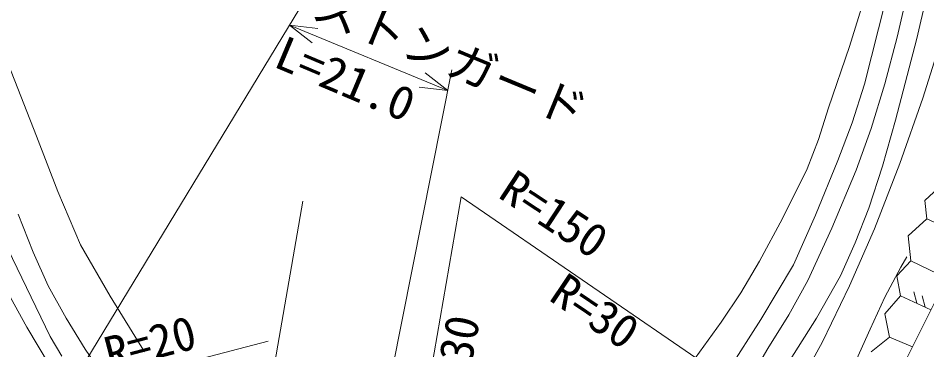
# Model space of a CAD drawing. Units: millimetres, scale not verified. Extents: x 39477 to 671106, y 19738 to 375030.
# Drawn here: x 429494 to 478017, y 270432 to 288114 of the extents above; entities that cross this region are included whole.
import ezdxf
from ezdxf.enums import TextEntityAlignment as Align

# ---------------------------------------------------------------- set-up
doc = ezdxf.new("R2010")
doc.units = ezdxf.units.MM
doc.header["$LTSCALE"] = 986.92
doc.linetypes.add('CHAIN', pattern=[18.5, 12, -1.5, 3.5, -1.5])
for name, color, linetype, lineweight in [('M-BGD', 7, 'Continuous', 13), ('M-BMK', 2, 'CHAIN', 13), ('M-STR-HTXT', 7, 'Continuous', 13)]:
    doc.layers.add(name, color=color, linetype=linetype, lineweight=lineweight)
doc.styles.add('ＭＳ ゴシック', font='')
doc.styles.get('ＭＳ ゴシック').set_extended_font_data('MS Gothic')

msp = doc.modelspace()

# ---------------------------------------------------------------- linework, layer by layer
at = {"layer": 'M-BGD'}
for p, q in [((477475.2, 287036.2), (478528.5, 291529.3)), ((473883.2, 286598.3), (474980.4, 290145.7)), ((476441.5, 287097.7), (477050, 289791.7)), ((474694.6, 284599.7), (475812.7, 289026.2)), ((475779, 284608.4), (476441.5, 287097.7)), ((476351.2, 282673.1), (477475.2, 287036.2)), ((472764.4, 283332), (473883.2, 286598.3)), ((478520.6, 286109.4), (477796, 283855.7)), ((428953.7, 285687.1), (430466.4, 281819.5)), ((474021.3, 282532.2), (474694.6, 284599.7)), ((475039.7, 282230.4), (475779, 284608.4)), ((477796, 283855.7), (476566.7, 280373)), ((472228.1, 281639.1), (472764.4, 283332)), ((473262.3, 280528.5), (474021.3, 282532.2)), ((475653, 280225), (476351.2, 282673.1)), ((474238.6, 280002.4), (475039.7, 282230.4)), ((430466.4, 281819.5), (431605.2, 278875.9)), ((471631.4, 280083.9), (472228.1, 281639.1)), ((472072, 277605.5), (473262.3, 280528.5)), ((470316.5, 277430.9), (471631.4, 280083.9)), ((472945.3, 276919.5), (474238.6, 280002.4)), ((474912.1, 277976), (475653, 280225)), ((476566.7, 280373), (475222.5, 276874.8)), ((427167, 279445.8), (431209.1, 271149.5)), ((477906.8, 278390.5), (478619.8, 279056.4)), ((431605.2, 278875.9), (432823.4, 276032.8)), ((447728, 247448.1), (453148.4, 278588.2)), ((477878.2, 261657.8), (453148.4, 278588.2)), ((439567.6, 248868.6), (444701.4, 278362)), ((478011.7, 277420.6), (477906.8, 278390.5)), ((430288.2, 275645.6), (429493.9, 277666.9)), ((470889.6, 274961.5), (472072, 277605.5)), ((474197.7, 276136.6), (474912.1, 277976)), ((469079.5, 275164.7), (470316.5, 277430.9)), ((475208.4, 266519.5), (480694.3, 277488.1)), ((477023.2, 276512.8), (478011.7, 277420.6)), ((478011.7, 277420.6), (480163.5, 276426.6)), ((471667.2, 274133.1), (472945.3, 276919.5)), ((475222.5, 276874.8), (473880.5, 273846.7)), ((473405.9, 274384.6), (474197.7, 276136.6)), ((477156.4, 275177.3), (477023.2, 276512.8)), ((431101.3, 273840.7), (430288.2, 275645.6)), ((432823.4, 276032.8), (434404, 273288.8)), ((468077.7, 273466.2), (469079.5, 275164.7)), ((476417.2, 274377.1), (477156.4, 275177.3)), ((476623.9, 274830.7), (476945.7, 275397)), ((477156.4, 275177.3), (479078.9, 274258.2)), ((469145.6, 272040.8), (470889.6, 274961.5)), ((475782.5, 273238.4), (476623.9, 274830.7)), ((472120.5, 272123.1), (473405.9, 274384.6)), ((476613.8, 273305.5), (476417.2, 274377.1)), ((432049.4, 272110.8), (431101.3, 273840.7)), ((470645.2, 272292), (471667.2, 274133.1)), ((473880.5, 273846.7), (472444.7, 270852.3)), ((429954, 271631.9), (428891.2, 273576.3)), ((434404, 273288.8), (436239, 270331.4)), ((467041.8, 271900.4), (468077.7, 273466.2)), ((474999, 271535), (475782.5, 273238.4)), ((475770.5, 272353.3), (476613.8, 273305.5)), ((476613.8, 273305.5), (478233.9, 272568.6)), ((477482.6, 272910.3), (477327.6, 273522.6)), ((477931.5, 272706.1), (477776.6, 273318.4)), ((469534.2, 270508.9), (470645.2, 272292)), ((476026.3, 271107.4), (475770.5, 272353.3)), ((433070.2, 270460), (432049.4, 272110.8)), ((465649.7, 269984.2), (467041.8, 271900.4)), ((467324, 269185.6), (469145.6, 272040.8)), ((470717.9, 269894.6), (472120.5, 272123.1)), ((431173.1, 269620.2), (429954, 271631.9)), ((474257.4, 269920.5), (474999, 271535)), ((421627.8, 265396.5), (442835.2, 270885.7)), ((431209.1, 271149.5), (431824.9, 270087.8)), ((472444.7, 270852.3), (471732.5, 269566.6)), ((475047.5, 270329.3), (476026.3, 271107.4)), ((476026.3, 271107.4), (477244.2, 270589.9)), ((434177.6, 268859), (433070.2, 270460)), ((468723.9, 269149.6), (469534.2, 270508.9))]:
    msp.add_line(p, q, dxfattribs=at)
at = {"layer": 'M-BMK'}
msp.add_arc((345811.2, 328542.6), 148038, 333.14026, 351.30674, dxfattribs=at)
at = {"layer": 'M-STR-HTXT'}
for p, q in [((428577.1, 262377.5), (444531.1, 288654.2)), ((445187.4, 286795), (443976.5, 287740.7)), ((443976.5, 287740.7), (445502.4, 287561.3)), ((443976.5, 287740.7), (452441.1, 284261)), ((452659.1, 285353.3), (446240.3, 253187.2)), ((451230.2, 285206.7), (452441.1, 284261)), ((452441.1, 284261), (450915.2, 284440.3))]:
    msp.add_line(p, q, dxfattribs=at)

# ---------------------------------------------------------------- texts
at = {"layer": 'M-BGD', "style": 'ＭＳ ゴシック'}
for s, rotation, p in [('R=150', 326.7, (454753.9, 278146.4)), ('R=30', 326, (457457, 272669.1)), ('R=30', 79, (453758.1, 267120.7)), ('R=20', 14.7, (434525.9, 268772))]:
    msp.add_text(s, height=1809, rotation=rotation, dxfattribs=at).set_placement(p, align=Align.BOTTOM_LEFT)
at = {"layer": 'M-STR-HTXT', "style": 'ＭＳ ゴシック', "width": 1.05}
for s, rotation, p in [('ストンガード', 337.5, (444831, 287664.7)), ('L=21.0', 337.1, (442836.4, 285060.7))]:
    msp.add_text(s, height=1809, rotation=rotation, dxfattribs=at).set_placement(p, align=Align.BOTTOM_LEFT)

doc.saveas('drawing.dxf')
